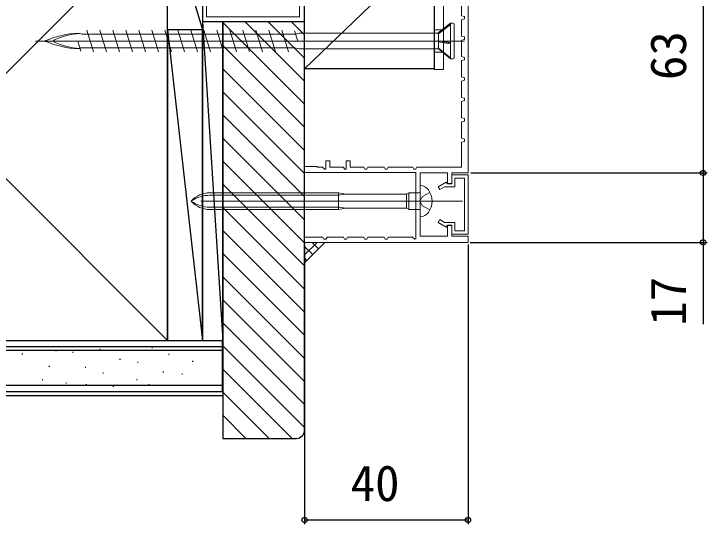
# Model space of a CAD drawing. Units: millimetres, scale not verified. Extents: x -525 to 525, y -785 to 780.
# Drawn here: x -362 to -192.4, y 18.8 to 143.8 of the extents above; entities that cross this region are included whole.
import ezdxf
from ezdxf.enums import TextEntityAlignment as Align

# ---------------------------------------------------------------- set-up
doc = ezdxf.new("R2010")
doc.units = ezdxf.units.MM
doc.header["$LTSCALE"] = 4
for name, color, linetype, lineweight in [('0-2_YKK_11', 211, 'Continuous', 18), ('0-3_YKK_12', 1, 'Continuous', 18), ('0-4_YKK_13', 4, 'Continuous', 18)]:
    doc.layers.add(name, color=color, linetype=linetype, lineweight=lineweight)
for name, color, linetype in [('0-5_YKK_D', 6, 'Continuous'), ('0-7_YSS_K', 3, 'Continuous'), ('0-8_YSS_KE', 3, 'Continuous')]:
    doc.layers.add(name, color=color, linetype=linetype)
doc.styles.add('ＭＳ ゴシック', font='')
doc.styles.get('ＭＳ ゴシック').set_extended_font_data('MS Gothic')

msp = doc.modelspace()

# ---------------------------------------------------------------- linework, layer by layer
at = {"layer": '0-2_YKK_11', "color": 4}
for points in [[(-292.107, 168.833), (-292.107, 143.033), (-314.907, 143.033), (-314.907, 145.833)], [(-315.907, 145.833), (-315.907, 141.833), (-290.907, 141.833), (-290.907, 160.833)]]:
    msp.add_lwpolyline(points, dxfattribs=at)
at = {"layer": '0-2_YKK_11', "color": 30}
for points in [[(-250.907, 167.836), (-250.907, 104.836), (-254.907, 104.836), (-254.907, 102.136), (-255.907, 102.136), (-255.907, 104.836), (-262.607, 104.836), (-262.607, 89.336), (-255.907, 89.336), (-255.907, 92.036), (-254.907, 92.036), (-254.907, 89.336), (-250.907, 89.336), (-250.907, 87.836), (-290.907, 87.836), (-290.907, 89.136), (-286.407, 89.136), (-286.152, 88.636), (-285.662, 88.636), (-285.407, 89.136), (-281.407, 89.136), (-281.152, 88.636), (-280.662, 88.636), (-280.407, 89.136), (-276.407, 89.136), (-276.152, 88.636), (-275.662, 88.636), (-275.407, 89.136), (-271.407, 89.136), (-271.152, 88.636), (-270.662, 88.636), (-270.407, 89.136), (-264.49, 89.136), (-263.954, 88.6), (-263.707, 88.703), (-263.707, 104.936), (-290.907, 104.936), (-290.907, 106.436), (-287.907, 106.436), (-287.707, 106.236)], [(-251.807, 127.533), (-251.807, 128.139), (-252.507, 128.336), (-252.507, 132.336), (-251.807, 132.533), (-251.807, 133.139), (-252.507, 133.336), (-252.507, 137.336), (-251.807, 137.533), (-251.807, 138.139), (-252.507, 138.336), (-252.507, 142.336), (-251.807, 142.533), (-251.807, 143.139), (-252.507, 143.336), (-252.507, 147.336)], [(-287.707, 106.236), (-286.49, 106.236), (-285.954, 105.7), (-285.707, 105.803), (-285.707, 107.836), (-284.707, 107.836), (-284.707, 106.236), (-281.49, 106.236), (-280.954, 105.7), (-280.707, 105.803), (-280.707, 107.836), (-279.707, 107.836), (-279.707, 106.236), (-276.407, 106.236), (-276.152, 105.736), (-275.662, 105.736), (-275.407, 106.236), (-271.407, 106.236), (-271.152, 105.736), (-270.662, 105.736), (-270.407, 106.236), (-264.407, 106.236), (-264.152, 105.736), (-263.662, 105.736), (-263.407, 106.236), (-252.507, 106.236), (-252.507, 112.336), (-251.807, 112.533), (-251.807, 113.139), (-252.507, 113.336), (-252.507, 117.336), (-251.807, 117.533), (-251.807, 118.139), (-252.507, 118.336), (-252.507, 122.336), (-251.807, 122.533), (-251.807, 123.139), (-252.507, 123.336), (-252.507, 127.336), (-251.807, 127.533)]]:
    msp.add_lwpolyline(points, dxfattribs=at)
msp.add_lwpolyline([(-250.907, 104.336), (-250.907, 89.836), (-254.907, 89.836), (-254.907, 91.936), (-256.007, 91.936), (-256.222, 91.563), (-258.207, 92.709), (-257.807, 93.402), (-256.654, 92.736), (-254.107, 92.736), (-254.107, 90.636), (-251.807, 90.636), (-251.807, 103.536), (-254.107, 103.536), (-254.107, 101.436), (-256.654, 101.436), (-257.807, 100.771), (-258.207, 101.464), (-256.222, 102.609), (-256.007, 102.236), (-254.907, 102.236), (-254.907, 104.336)], close=True, dxfattribs=at)
at = {"layer": '0-3_YKK_12', "color": 80}
msp.add_line((-254.959, 137.133), (-261.459, 137.133), dxfattribs=at)
at = {"layer": '0-4_YKK_13', "color": 80}
for p, q in [((-259.209, 166.833), (-259.209, 130.133)), ((-256.909, 166.833), (-256.909, 130.133)), ((-256.909, 139.883), (-259.209, 139.883)), ((-256.909, 134.383), (-259.209, 134.383)), ((-256.909, 130.133), (-259.209, 130.133))]:
    msp.add_line(p, q, dxfattribs=at)
at = {"layer": '0-4_YKK_13'}
for p, q in [((-255.163, 141.537), (-258.279, 139.037)), ((-255.163, 141.16), (-258.107, 138.886)), ((-255.163, 132.737), (-255.163, 141.537)), ((-254.563, 141.537), (-255.163, 141.537)), ((-254.263, 141.237), (-254.263, 133.037)), ((-342.512, 134.487), (-344.154, 139.787)), ((-339.332, 134.487), (-340.974, 139.787)), ((-336.152, 134.487), (-337.794, 139.787)), ((-332.972, 134.487), (-334.614, 139.787)), ((-329.792, 134.487), (-331.434, 139.787)), ((-326.612, 134.487), (-328.254, 139.787)), ((-323.432, 134.487), (-325.074, 139.787)), ((-320.252, 134.487), (-321.894, 139.787)), ((-317.072, 134.487), (-318.714, 139.787)), ((-313.892, 134.487), (-315.534, 139.787)), ((-310.712, 134.487), (-312.354, 139.787)), ((-307.532, 134.487), (-309.174, 139.787)), ((-304.352, 134.487), (-305.994, 139.787)), ((-301.172, 134.487), (-302.814, 139.787)), ((-297.992, 134.487), (-299.634, 139.787)), ((-294.812, 134.487), (-296.454, 139.787)), ((-292.576, 137.137), (-293.354, 139.647)), ((-346.263, 139.037), (-345.313, 138.811)), ((-293.095, 138.811), (-345.313, 138.811)), ((-292.263, 139.037), (-293.101, 138.832)), ((-258.279, 139.037), (-292.263, 139.037)), ((-258.279, 139.037), (-258.107, 138.886)), ((-258.107, 138.886), (-258.107, 137.183)), ((-251.763, 137.137), (-356.762, 137.137)), ((-345.611, 134.626), (-346.389, 137.137)), ((-258.279, 137.193), (-255.163, 136.667)), ((-258.107, 136.967), (-258.279, 137.193)), ((-258.107, 137.183), (-258.279, 137.193)), ((-255.163, 136.743), (-258.107, 137.183)), ((-255.163, 136.424), (-258.107, 136.967)), ((-258.107, 136.967), (-258.107, 135.345)), ((-346.263, 135.237), (-345.83, 135.33)), ((-295.114, 135.462), (-345.87, 135.462)), ((-293.278, 135.462), (-295.114, 135.462)), ((-292.263, 135.237), (-293.278, 135.462)), ((-292.263, 135.237), (-258.142, 135.237)), ((-255.163, 132.737), (-258.279, 135.352)), ((-258.107, 135.345), (-258.279, 135.352)), ((-255.163, 133.053), (-258.107, 135.345)), ((-255.163, 132.737), (-254.563, 132.737)), ((-262.557, 101.717), (-262.607, 101.717)), ((-262.607, 94.117), (-262.607, 101.717)), ((-282.607, 99.967), (-314.09, 99.967)), ((-282.607, 99.367), (-314.09, 99.367)), ((-282.607, 99.967), (-282.607, 95.867)), ((-280.807, 99.667), (-282.607, 99.967)), ((-280.807, 99.667), (-282.607, 99.367)), ((-265.926, 99.667), (-280.807, 99.667)), ((-265.407, 99.967), (-265.926, 99.667)), ((-265.407, 95.867), (-265.407, 99.967)), ((-262.907, 99.967), (-265.407, 99.967)), ((-252.232, 97.917), (-316.265, 97.917)), ((-282.607, 96.467), (-314.09, 96.467)), ((-282.607, 95.867), (-314.09, 95.867)), ((-280.807, 96.167), (-282.607, 96.467)), ((-280.807, 96.167), (-282.607, 95.867)), ((-265.926, 96.167), (-280.807, 96.167)), ((-262.907, 95.867), (-265.407, 95.867)), ((-262.607, 94.117), (-262.557, 94.117))]:
    msp.add_line(p, q, dxfattribs=at)
for points in [[(-265.407, 95.867), (-265.926, 96.167), (-265.926, 99.667)], [(-260.215, 100.067), (-262.066, 99.062), (-262.675, 97.917)], [(-260.215, 95.767), (-262.066, 96.772), (-262.675, 97.917)]]:
    msp.add_lwpolyline(points, dxfattribs=at)
for centre, radius, start, end in [((-254.563, 141.237), 0.3, 0, 90), ((-345.316, 116.421), 22.635, 92.39615, 113.10664), ((-351.951, 137.137), 0.312, 116.38444, 243.61556), ((-344.759, 121.252), 17.748, 93.82521, 114.39311), ((-354.146, 137.137), 0.117, 117.35017, 242.64983), ((-345.316, 157.852), 22.635, 246.89336, 267.60385), ((-344.759, 153.021), 17.748, 245.60689, 266.19629), ((-254.563, 133.037), 0.3, 270, 0), ((-262.907, 100.267), 0.3, 270, 0), ((-262.557, 99.317), 2.4, 35.68533, 90), ((-264.507, 97.917), 4.8, 324.31467, 35.68533), ((-314.09, 93.967), 6, 90, 138.82711), ((-314.09, 91.608), 7.759, 90, 125.59898), ((-314.09, 101.867), 6, 221.17289, 270), ((-314.09, 104.225), 7.759, 234.40102, 270), ((-262.907, 95.567), 0.3, 0, 90), ((-262.557, 96.517), 2.4, 270, 324.31467)]:
    msp.add_arc(centre, radius, start, end, dxfattribs=at)
at = {"layer": '0-5_YKK_D'}
for p, q in [((-193.407, 167.836), (-193.407, 104.836)), ((-250.207, 104.836), (-192.407, 104.836)), ((-250.207, 104.836), (-192.407, 104.836)), ((-290.907, 87.136), (-290.907, 18.834)), ((-250.907, 87.336), (-250.907, 18.834)), ((-250.407, 87.836), (-192.407, 87.836)), ((-250.907, 19.834), (-290.907, 19.834))]:
    msp.add_line(p, q, dxfattribs=at)
msp.add_lwpolyline([(-193.407, 104.836), (-193.407, 87.836), (-193.407, 67.763)], dxfattribs=at)
for centre in [(-193.407, 104.836), (-193.407, 104.836), (-193.407, 87.836), (-290.907, 19.834), (-250.907, 19.834)]:
    msp.add_circle(centre, 0.637, dxfattribs=at)
at = {"layer": '0-7_YSS_K'}
for p, q in [((-324.407, 168.834), (-427.762, 65.479)), ((-324.407, 168.834), (-315.907, 139.834)), ((-427.762, 167.189), (-324.407, 63.834)), ((-259.209, 160.833), (-290.907, 130.333)), ((-315.907, 141.833), (-310.907, 63.834)), ((-290.907, 121.657), (-310.907, 141.657)), ((-290.907, 127.314), (-305.427, 141.834)), ((-290.907, 132.971), (-299.77, 141.834)), ((-290.907, 138.627), (-294.113, 141.834)), ((-324.407, 139.834), (-315.907, 63.834)), ((-290.907, 116), (-310.907, 136)), ((-290.907, 110.343), (-310.907, 130.343)), ((-290.907, 104.686), (-310.907, 124.686)), ((-290.907, 99.029), (-310.907, 119.029)), ((-290.907, 93.373), (-310.907, 113.373)), ((-290.907, 87.716), (-310.907, 107.716)), ((-290.907, 82.059), (-310.907, 102.059)), ((-290.907, 76.402), (-310.907, 96.402)), ((-290.907, 70.745), (-310.907, 90.745)), ((-290.908, 82.835), (-285.908, 87.835)), ((-290.908, 87.574), (-290.647, 87.835)), ((-290.908, 84.746), (-287.818, 87.835)), ((-288.899, 84.844), (-290.908, 86.854)), ((-287.485, 86.258), (-289.061, 87.835)), ((-286.07, 87.673), (-286.233, 87.835)), ((-290.907, 65.088), (-310.907, 85.088)), ((-290.313, 83.43), (-290.908, 84.025)), ((-290.907, 59.432), (-310.907, 79.432)), ((-290.907, 53.775), (-310.907, 73.775)), ((-290.907, 48.118), (-310.907, 68.118)), ((-310.99, 51.334), (-310.99, 63.834)), ((-427.762, 62.334), (-310.907, 62.334)), ((-351.606, 61.268), (-351.806, 61.268)), ((-340.888, 61.614), (-341.088, 61.614)), ((-328.091, 62.004), (-328.291, 62.004)), ((-290.907, 42.461), (-310.907, 62.461)), ((-359.847, 60.444), (-360.047, 60.444)), ((-347.515, 60.835), (-347.715, 60.835)), ((-324.024, 60.386), (-324.224, 60.386)), ((-335.947, 59.12), (-336.147, 59.12)), ((-331.599, 58.386), (-331.799, 58.386)), ((-318.182, 58.621), (-318.382, 58.621)), ((-353.254, 57.471), (-353.454, 57.471)), ((-344.396, 57.216), (-344.597, 57.216)), ((-325.362, 56.047), (-325.562, 56.047)), ((-293.936, 39.834), (-310.907, 56.804)), ((-340.068, 55.823), (-340.268, 55.823)), ((-320.753, 55.536), (-320.953, 55.536)), ((-427.762, 52.834), (-310.907, 52.834)), ((-354.902, 54.175), (-355.102, 54.175)), ((-349.133, 53.35), (-349.333, 53.35)), ((-344.207, 52.929), (-344.407, 52.929)), ((-331.826, 54.175), (-332.026, 54.175)), ((-328.87, 52.929), (-329.07, 52.929)), ((-337.595, 52.526), (-337.795, 52.526)), ((-299.593, 39.834), (-310.907, 51.147)), ((-427.762, 50.334), (-310.907, 50.334)), ((-305.25, 39.834), (-310.907, 45.49))]:
    msp.add_line(p, q, dxfattribs=at)
for points in [[(-324.407, 168.834), (-315.907, 168.834), (-315.907, 139.834), (-324.407, 139.834)], [(-290.907, 160.833), (-259.209, 160.833), (-259.209, 130.333), (-290.907, 130.333)], [(-310.907, 141.833), (-315.907, 141.833), (-315.907, 63.834), (-310.907, 63.834)], [(-315.907, 139.834), (-324.407, 139.834), (-324.407, 63.834), (-315.907, 63.834)]]:
    msp.add_lwpolyline(points, close=True, dxfattribs=at)
at = {"layer": '0-8_YSS_KE'}
for p, q in [((-427.762, 63.834), (-310.907, 63.834)), ((-310.907, 61.334), (-427.762, 61.334)), ((-427.762, 51.334), (-310.907, 51.334))]:
    msp.add_line(p, q, dxfattribs=at)
for points in [[(-427.762, 63.834), (-324.407, 63.834), (-324.407, 168.834), (-379.907, 168.834)], [(-310.907, 141.834), (-310.907, 39.834), (-292.907, 39.834)], [(-290.907, 41.834), (-290.907, 141.834), (-310.907, 141.834)]]:
    msp.add_lwpolyline(points, dxfattribs=at)
msp.add_arc((-292.907, 41.834), 2, 270, 359.99998, dxfattribs=at)

# ---------------------------------------------------------------- texts
at = {"layer": '0-5_YKK_D', "style": 'ＭＳ ゴシック'}
for s, p in [('63', (-194.907, 127.575)), ('17', (-194.907, 67.423))]:
    msp.add_text(s, height=8.798, rotation=90, dxfattribs=at).set_placement(p, align=Align.BOTTOM_LEFT)
msp.add_text('40', height=8.798, dxfattribs=at).set_placement((-279.634, 21.834), align=Align.BOTTOM_LEFT)

doc.saveas('drawing.dxf')
